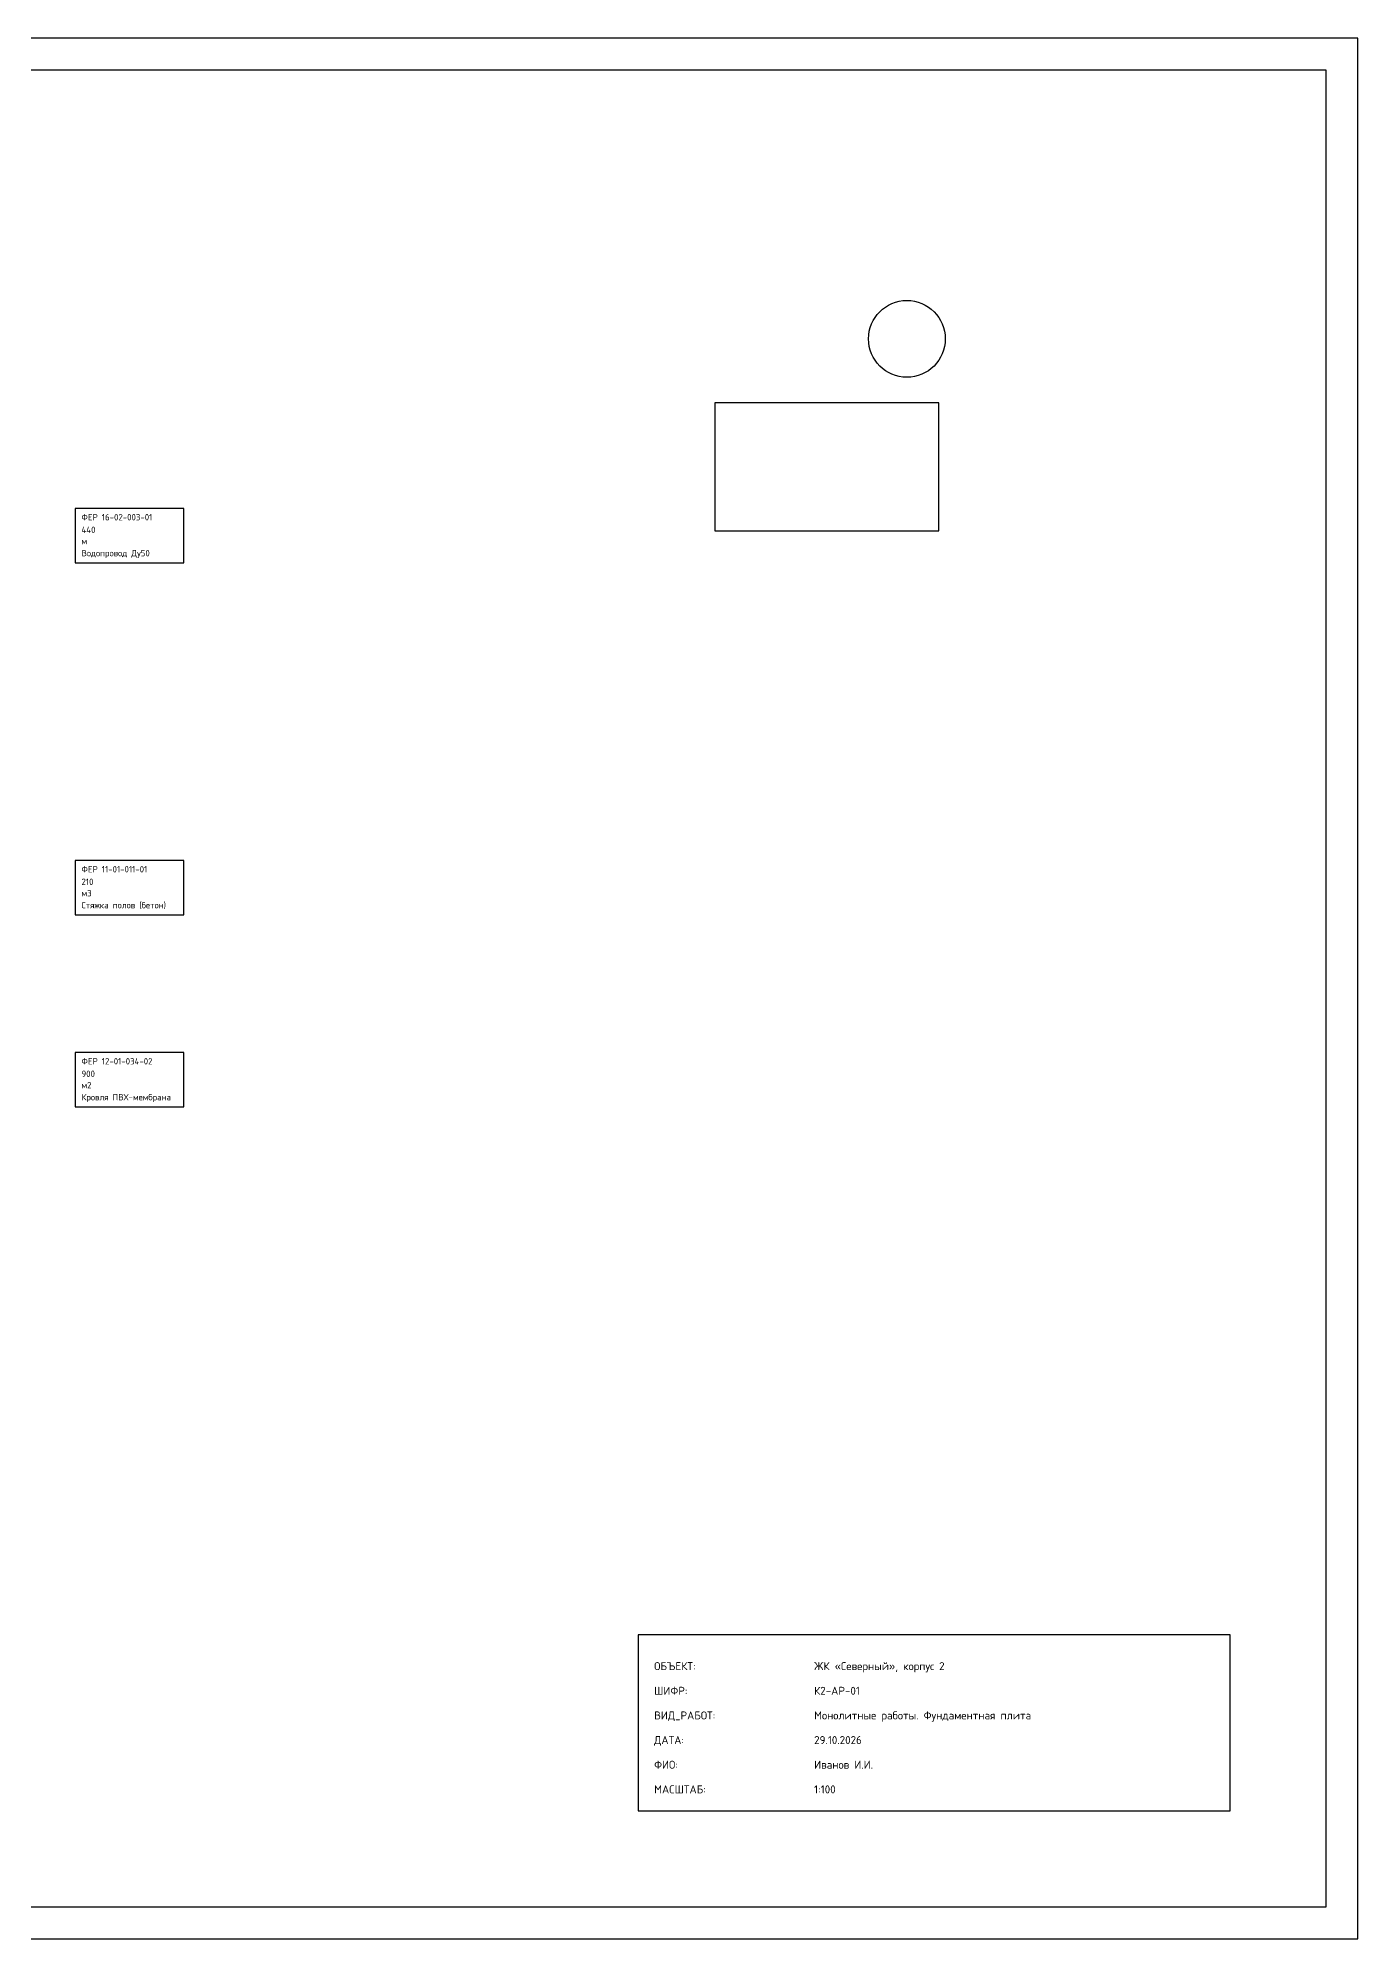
# Model space of a CAD drawing. Header units: millimetres. Extents: x 0 to 84100, y 0 to 59400.
# Drawn here: x 42841 to 84100, y 0 to 59400 of the extents above; entities that cross this region are included whole.
import ezdxf

# ---------------------------------------------------------------- set-up
doc = ezdxf.new("R2010")
doc.units = ezdxf.units.MM
for name, color, linetype in [('МУСОР', 9, 'CONTINUOUS'), ('ОС_РАМКА', 7, 'CONTINUOUS'), ('ОС_ШТАМП', 7, 'CONTINUOUS'), ('ТЕКСТ', 7, 'CONTINUOUS')]:
    doc.layers.add(name, color=color, linetype=linetype)
doc.styles.add('СПДС', font='isocpeur.ttf')

# ---------------------------------------------------------------- blocks, each defined once
blk = doc.blocks.new('РАМКА_A1')
for points in [[(0, 0), (84100, 0), (84100, 59400), (0, 59400)], [(2000, 1000), (83100, 1000), (83100, 58400), (2000, 58400)]]:
    blk.add_lwpolyline(points, close=True)
blk = doc.blocks.new('ШТАМП_КОРП_A')
blk.add_lwpolyline([(0, 0), (18500, 0), (18500, 5500), (0, 5500)], close=True)
at = {"style": 'СПДС'}
for s, p in [('ОБЪЕКТ:', (500, 4400)), ('ШИФР:', (500, 3630)), ('ВИД_РАБОТ:', (500, 2860)), ('ДАТА:', (500, 2090)), ('ФИО:', (500, 1320)), ('МАСШТАБ:', (500, 550))]:
    blk.add_text(s, height=250, dxfattribs=at).set_placement(p)
for tag, p in [('ОБЪЕКТ', (5500, 4400)), ('ШИФР', (5500, 3630)), ('ВИД_РАБОТ', (5500, 2860)), ('ДАТА', (5500, 2090)), ('ФИО', (5500, 1320)), ('МАСШТАБ', (5500, 550))]:
    blk.add_attdef(tag, p, '', height=250, dxfattribs=at)
blk = doc.blocks.new('ПОЗ_ОБЪЁМ')
blk.add_lwpolyline([(0, 0), (3400, 0), (3400, 1700), (0, 1700)], close=True)
at = {"style": 'СПДС'}
for tag, p in [('PTO_CODE', (200, 1326)), ('PTO_QTY', (200, 935)), ('PTO_UNIT', (200, 578)), ('PTO_NAME', (200, 204))]:
    blk.add_attdef(tag, p, '', height=200, dxfattribs=at)
blk = doc.blocks.new('УЗЕЛ_СТАРЫЙ')
blk.add_lwpolyline([(0, 0), (7000, 0), (7000, 4000), (0, 4000)], close=True)

msp = doc.modelspace()

# ---------------------------------------------------------------- linework, layer by layer
at = {"layer": 'МУСОР'}
msp.add_circle((70000, 50000), 1200, dxfattribs=at)

# ---------------------------------------------------------------- block references
at = {"layer": 'ОС_РАМКА'}
msp.add_blockref('РАМКА_A1', (0, 0), dxfattribs=at)
at = {"layer": 'ОС_ШТАМП'}
msp.add_blockref('ШТАМП_КОРП_A', (61600, 4000), dxfattribs=at).add_auto_attribs({'ОБЪЕКТ': 'ЖК «Северный», корпус 2', 'ШИФР': 'К2-АР-01', 'ВИД_РАБОТ': 'Монолитные работы. Фундаментная плита', 'ДАТА': '29.10.2026', 'ФИО': 'Иванов И.И.', 'МАСШТАБ': '1:100'})
at = {"layer": 'ТЕКСТ'}
msp.add_blockref('УЗЕЛ_СТАРЫЙ', (64000, 44000), dxfattribs=at)
for p, values in [((44000, 43000), {'PTO_CODE': 'ФЕР 16-02-003-01', 'PTO_QTY': '440', 'PTO_UNIT': 'м', 'PTO_NAME': 'Водопровод Ду50'}), ((44000, 32000), {'PTO_CODE': 'ФЕР 11-01-011-01', 'PTO_QTY': '210', 'PTO_UNIT': 'м3', 'PTO_NAME': 'Стяжка полов (бетон)'}), ((44000, 26000), {'PTO_CODE': 'ФЕР 12-01-034-02', 'PTO_QTY': '900', 'PTO_UNIT': 'м2', 'PTO_NAME': 'Кровля ПВХ-мембрана'})]:
    msp.add_blockref('ПОЗ_ОБЪЁМ', p, dxfattribs=at).add_auto_attribs(values)

doc.saveas('drawing.dxf')
